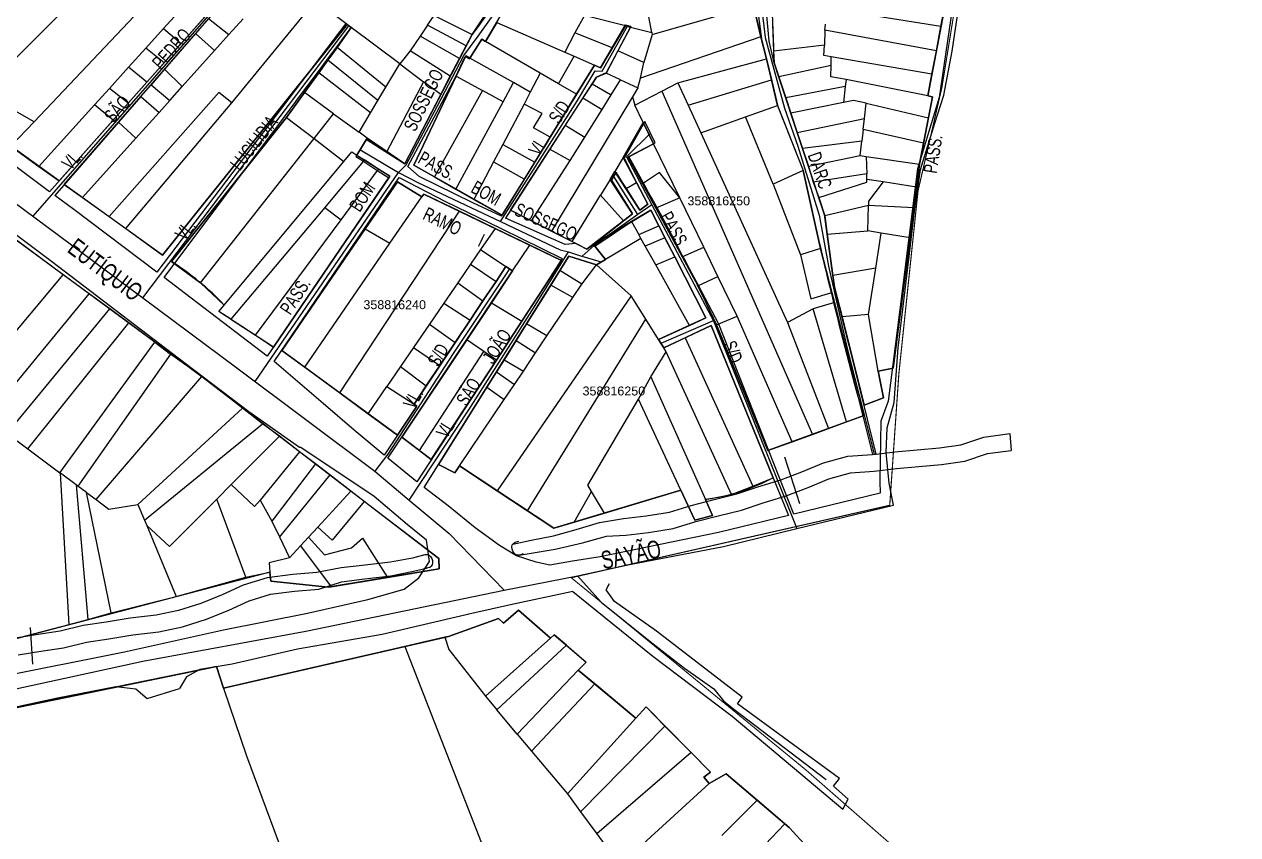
# Model space of a CAD drawing. Extents: x 201512 to 203323, y 4836571 to 4838029.
# Drawn here: x 203049.9 to 203320.9, y 4836913.9 to 4837094.9 of the extents above; entities that cross this region are included whole.
import ezdxf

# ---------------------------------------------------------------- set-up
doc = ezdxf.new("R2010")
doc.units = 0
doc.header["$LTSCALE"] = 1.5
doc.header["$MEASUREMENT"] = 0
for name, color, linetype in [('CD-MALHA-LOTES', 40, 'CONTINUOUS'), ('CD_TXT_QUADRA', 7, 'CONTINUOUS'), ('HD-CANAIS', 7, 'CONTINUOUS'), ('LM-LIM-SETOR-FISCAL', 7, 'CONTINUOUS'), ('RU-QUADRAS', 6, 'CONTINUOUS'), ('SV-EIXO-RUA-N-PAV', 6, 'CONTINUOUS'), ('SV-EIXO-RUA-PAV', 20, 'CONTINUOUS'), ('SV-ESTIVAS', 7, 'CONTINUOUS'), ('SV-PONTE-BUEIRO', 249, 'CONTINUOUS'), ('SV-RUA-NAO-PAV-S-GUIA-C-GUIA', 7, 'CONTINUOUS'), ('SV-RUA-PAVIM-S-GUIA-C-GUIA', 7, 'CONTINUOUS'), ('SV-TXT-RUA-N-PAV-S-GUIA-C-GUIA', 7, 'CONTINUOUS'), ('SV-TXT-RUA-PAV-S-GUIA-C-GUIA', 7, 'CONTINUOUS')]:
    doc.layers.add(name, color=color, linetype=linetype)
doc.styles.add('3588-16-2D_TXT$0$ARIAL', font='arial.ttf')
doc.styles.add('ARIAL', font='arial.ttf')
doc.styles.add('MONOTXT', font='arial.ttf', dxfattribs={"height": 0.2})
doc.linetypes.add('Limite', pattern='A,20,-3,[130,ltypeshp.shx,S=6.35,R=0,X=0,Y=0],-3,20', length=46)

# ---------------------------------------------------------------- blocks, each defined once
blk = doc.blocks.new('COD119', base_point=(202265.52, 4838125.96))
at = {"layer": 'SV-PONTE-BUEIRO'}
blk.add_lwpolyline([(202264.01, 4838123.96), (202264.01, 4838124.793333), (202264.01, 4838124.918333), (202264.135833, 4838125.251667), (202264.3875, 4838125.626667), (202264.765, 4838125.835), (202265.268333, 4838125.96), (202265.771667, 4838125.96), (202266.275, 4838125.835), (202266.6525, 4838125.626667), (202266.904167, 4838125.251667), (202267.03, 4838124.918333), (202267.03, 4838124.793333), (202267.03, 4838123.96)], dxfattribs=at)

msp = doc.modelspace()

# ---------------------------------------------------------------- linework, layer by layer
at = {"layer": 'CD-MALHA-LOTES', "linetype": 'Continuous'}
for p, q in [((203036.75, 4837076.05), (203084.09, 4837123.41)), ((203052.09, 4837073.09), (203093.17, 4837116.46)), ((203081.03, 4837093.9), (203089.45, 4837103.19)), ((203084.98, 4837090.58), (203093.16, 4837099.79)), ((203096.28, 4837077.31), (203114.98, 4837100.11)), ((203121.99, 4837094.83), (203114.98, 4837100.11)), ((203190.07, 4837093.05), (203189.06, 4837098.47)), ((203190.16, 4837092.58), (203212.77, 4837099.06)), ((203214.42, 4837092.02), (203212.77, 4837099.06)), ((203254.65, 4837094.34), (203234.45, 4837097.59)), ((203080.81, 4837043.3), (203121.99, 4837094.83)), ((203091.06, 4837096.13), (203088.14, 4837092.77)), ((203091.06, 4837096.13), (203095.61, 4837092.56)), ((203095.61, 4837092.56), (203098.79, 4837096.1)), ((203121.99, 4837094.83), (203122.95, 4837094.14)), ((203139.99, 4837094.63), (203138.34, 4837092.21)), ((203139.99, 4837094.63), (203141.47, 4837096.8)), ((203148.59, 4837090.05), (203139.99, 4837094.63)), ((203141.47, 4837096.8), (203149.95, 4837092.57)), ((203149.95, 4837092.57), (203152.65, 4837096.59)), ((203155.43, 4837095.27), (203152.93, 4837091.02)), ((203155.43, 4837095.27), (203170.64, 4837088.61)), ((203175, 4837096.8), (203172.9, 4837092.91)), ((203184.16, 4837094.52), (203175, 4837096.8)), ((203181.25, 4837089.63), (203184.16, 4837094.52)), ((203184.16, 4837094.52), (203185.33, 4837094.23)), ((203217.02, 4837094.88), (203217.27, 4837088.88)), ((203228.72, 4837093.57), (203228.84, 4837094.88)), ((203254.65, 4837094.34), (203255.16, 4837096.99)), ((203077.04, 4837089.5), (203081.03, 4837093.9)), ((203081.03, 4837093.9), (203084.98, 4837090.58)), ((203088.14, 4837092.77), (203081.23, 4837084.81)), ((203088.14, 4837092.77), (203092.42, 4837089)), ((203092.42, 4837089), (203095.61, 4837092.56)), ((203122.95, 4837094.14), (203119.77, 4837089.68)), ((203133.79, 4837086.01), (203122.95, 4837094.14)), ((203138.34, 4837092.21), (203136.1, 4837088.93)), ((203147.11, 4837087.2), (203138.34, 4837092.21)), ((203148.59, 4837090.05), (203149.95, 4837092.57)), ((203172.9, 4837092.91), (203170.64, 4837088.61)), ((203181.25, 4837089.63), (203172.9, 4837092.91)), ((203185.33, 4837094.23), (203182.48, 4837088.9)), ((203185.33, 4837094.23), (203190.07, 4837093.05)), ((203214.42, 4837092.02), (203187.51, 4837082.8)), ((203190.16, 4837092.58), (203188.32, 4837086.3)), ((203190.07, 4837093.05), (203190.16, 4837092.58)), ((203215.65, 4837087.15), (203214.42, 4837092.02)), ((203228.72, 4837093.57), (203228.64, 4837090.18)), ((203253.62, 4837088.96), (203228.72, 4837093.57)), ((203253.62, 4837088.96), (203254.65, 4837094.34)), ((203073.22, 4837085.28), (203077.04, 4837089.5)), ((203081.13, 4837086.25), (203077.04, 4837089.5)), ((203081.13, 4837086.25), (203084.98, 4837090.58)), ((203085.2, 4837080.96), (203092.42, 4837089)), ((203119.77, 4837089.68), (203117.71, 4837086.82)), ((203130.68, 4837080.83), (203119.77, 4837089.68)), ((203147.11, 4837087.2), (203148.59, 4837090.05)), ((203152.07, 4837091.52), (203149.46, 4837087.3)), ((203152.93, 4837091.02), (203152.07, 4837091.52)), ((203165.12, 4837083.94), (203152.93, 4837091.02)), ((203178.62, 4837085.12), (203181.25, 4837089.63)), ((203228.64, 4837090.18), (203217.27, 4837088.88)), ((203228.49, 4837087.87), (203228.64, 4837090.18)), ((203252.63, 4837083.72), (203253.62, 4837088.96)), ((203077.32, 4837081.96), (203081.13, 4837086.25)), ((203117.71, 4837086.82), (203115.7, 4837084.03)), ((203128.88, 4837077.82), (203117.71, 4837086.82)), ((203136.1, 4837088.93), (203133.79, 4837086.01)), ((203145.05, 4837083.24), (203136.1, 4837088.93)), ((203145.05, 4837083.24), (203147.11, 4837087.2)), ((203148.5, 4837087.84), (203146.34, 4837083.26)), ((203149.46, 4837087.3), (203148.5, 4837087.84)), ((203159.15, 4837081.82), (203149.46, 4837087.3)), ((203169.23, 4837081.56), (203172.69, 4837087.71)), ((203170.64, 4837088.61), (203172.69, 4837087.71)), ((203172.69, 4837087.71), (203177.27, 4837085.71)), ((203182.48, 4837088.9), (203179.84, 4837083.96)), ((203188.32, 4837086.3), (203182.48, 4837088.9)), ((203187.51, 4837082.8), (203188.32, 4837086.3)), ((203195.89, 4837081.75), (203215.65, 4837087.15)), ((203216.77, 4837082.47), (203215.65, 4837087.15)), ((203217.27, 4837088.88), (203217.4, 4837086.21)), ((203230.1, 4837087.59), (203228.49, 4837087.87)), ((203230.09, 4837085.67), (203230.1, 4837087.59)), ((203252.63, 4837083.72), (203230.1, 4837087.59)), ((203068.92, 4837080.52), (203073.22, 4837085.28)), ((203077.32, 4837081.96), (203073.22, 4837085.28)), ((203081.23, 4837084.81), (203078.22, 4837081.34)), ((203085.2, 4837080.96), (203081.23, 4837084.81)), ((203115.7, 4837084.03), (203112.53, 4837079.63)), ((203127.21, 4837075.05), (203115.7, 4837084.03)), ((203130.68, 4837080.83), (203133.79, 4837086.01)), ((203133.79, 4837086.01), (203139.07, 4837082.02)), ((203165.12, 4837083.94), (203162.93, 4837079.68)), ((203169.23, 4837081.56), (203165.12, 4837083.94)), ((203173.27, 4837079.21), (203177.27, 4837085.71)), ((203177.27, 4837085.71), (203178.62, 4837085.12)), ((203179.84, 4837083.96), (203177.69, 4837083.07)), ((203183.09, 4837082.44), (203179.84, 4837083.96)), ((203217.4, 4837086.21), (203218.46, 4837083.14)), ((203230.09, 4837085.67), (203218.46, 4837083.14)), ((203230.02, 4837083.12), (203230.09, 4837085.67)), ((203251.69, 4837078.88), (203252.63, 4837083.72)), ((203073.12, 4837077.23), (203077.32, 4837081.96)), ((203078.22, 4837081.34), (203075.91, 4837078.69)), ((203078.22, 4837081.34), (203082.41, 4837077.85)), ((203082.41, 4837077.85), (203085.2, 4837080.96)), ((203128.88, 4837077.82), (203130.68, 4837080.83)), ((203139.07, 4837082.02), (203130.81, 4837066.29)), ((203146.34, 4837083.26), (203136.94, 4837063.37)), ((203142.93, 4837079.16), (203139.07, 4837082.02)), ((203142.93, 4837079.16), (203145.05, 4837083.24)), ((203146.34, 4837083.26), (203152.28, 4837080.04)), ((203156.85, 4837077.56), (203159.15, 4837081.82)), ((203162.93, 4837079.68), (203159.15, 4837081.82)), ((203173.27, 4837079.21), (203169.23, 4837081.56)), ((203176.73, 4837081.58), (203174.68, 4837078.41)), ((203177.69, 4837083.07), (203176.73, 4837081.58)), ((203176.73, 4837081.58), (203181.02, 4837079.13)), ((203181.02, 4837079.13), (203183.09, 4837082.44)), ((203183.09, 4837082.44), (203186.93, 4837080.65)), ((203186.93, 4837080.65), (203187.51, 4837082.8)), ((203192.27, 4837079.88), (203195.89, 4837081.75)), ((203195.89, 4837081.75), (203198.21, 4837076.76)), ((203198.21, 4837076.76), (203216.77, 4837082.47)), ((203218.16, 4837076.7), (203216.77, 4837082.47)), ((203218.46, 4837083.14), (203219.99, 4837078.4)), ((203233.27, 4837080.93), (203219.99, 4837078.4)), ((203233.47, 4837082.51), (203230.02, 4837083.12)), ((203233.27, 4837080.93), (203232.87, 4837077.36)), ((203233.47, 4837082.51), (203233.27, 4837080.93)), ((203251.69, 4837078.88), (203233.47, 4837082.51)), ((203065.58, 4837076.84), (203068.92, 4837080.52)), ((203093.4, 4837079.62), (203068.87, 4837051.9)), ((203073.12, 4837077.23), (203068.92, 4837080.52)), ((203075.91, 4837078.69), (203070.93, 4837072.96)), ((203075.91, 4837078.69), (203080.01, 4837075.17)), ((203096.28, 4837077.31), (203093.4, 4837079.62)), ((203112.53, 4837079.63), (203108.45, 4837074.03)), ((203119.01, 4837074.89), (203112.53, 4837079.63)), ((203134.89, 4837063.7), (203142.93, 4837079.16)), ((203152.28, 4837080.04), (203141.5, 4837060.77)), ((203156.85, 4837077.56), (203152.28, 4837080.04)), ((203162.93, 4837079.68), (203161.55, 4837077.05)), ((203167.4, 4837069.67), (203173.27, 4837079.21)), ((203185.72, 4837078.68), (203167.66, 4837048.69)), ((203174.68, 4837078.41), (203170.75, 4837072.3)), ((203174.68, 4837078.41), (203178.96, 4837075.85)), ((203178.96, 4837075.85), (203181.02, 4837079.13)), ((203186.93, 4837080.65), (203185.72, 4837078.68)), ((203185.72, 4837078.68), (203186.24, 4837076.76)), ((203186.24, 4837076.76), (203192.27, 4837079.88)), ((203192.27, 4837079.88), (203225.99, 4837003.27)), ((203219.99, 4837078.4), (203221.15, 4837075.03)), ((203252.79, 4837078.66), (203251.69, 4837078.88)), ((203251.86, 4837073.94), (203252.79, 4837078.66)), ((203052.09, 4837073.09), (203047.79, 4837075.55)), ((203053.16, 4837063.13), (203065.58, 4837076.84)), ((203069.77, 4837073.46), (203065.58, 4837076.84)), ((203069.77, 4837073.46), (203073.12, 4837077.23)), ((203072.59, 4837049.23), (203096.28, 4837077.31)), ((203080.01, 4837075.17), (203082.41, 4837077.85)), ((203127.21, 4837075.05), (203128.88, 4837077.82)), ((203146.33, 4837058.03), (203156.85, 4837077.56)), ((203161.55, 4837077.05), (203156.77, 4837067.98)), ((203165.58, 4837074.91), (203161.55, 4837077.05)), ((203175.1, 4837069.67), (203178.96, 4837075.85)), ((203188.1, 4837072.94), (203186.24, 4837076.76)), ((203198.21, 4837076.76), (203201.05, 4837070.64)), ((203211.01, 4837074.18), (203218.16, 4837076.7)), ((203218.16, 4837076.7), (203223.87, 4837062.21)), ((203232.87, 4837077.36), (203221.15, 4837075.03)), ((203235.11, 4837077.86), (203232.87, 4837077.36)), ((203237.94, 4837077.2), (203235.11, 4837077.86)), ((203237.57, 4837073.8), (203237.94, 4837077.2)), ((203237.94, 4837077.2), (203251.86, 4837073.94)), ((203046.91, 4837067.62), (203052.09, 4837073.09)), ((203057.7, 4837059.86), (203069.77, 4837073.46)), ((203070.93, 4837072.96), (203058.84, 4837059.04)), ((203070.93, 4837072.96), (203074.86, 4837069.44)), ((203074.86, 4837069.44), (203080.01, 4837075.17)), ((203108.45, 4837074.03), (203082.79, 4837041.85)), ((203108.45, 4837074.03), (203114.62, 4837069.31)), ((203114.62, 4837069.31), (203119.01, 4837074.89)), ((203119.01, 4837074.89), (203124.67, 4837070.75)), ((203124.67, 4837070.75), (203127.21, 4837075.05)), ((203163.68, 4837071.73), (203165.58, 4837074.91)), ((203183.7, 4837065.09), (203188.1, 4837072.94)), ((203188.1, 4837072.94), (203190.42, 4837068.19)), ((203201.05, 4837070.64), (203211.01, 4837074.18)), ((203217.14, 4837059.17), (203211.01, 4837074.18)), ((203221.15, 4837075.03), (203222.55, 4837070.68)), ((203222.55, 4837070.68), (203237.57, 4837073.8)), ((203237.24, 4837071.37), (203237.57, 4837073.8)), ((203250.75, 4837068.27), (203251.86, 4837073.94)), ((203126.5, 4837069.41), (203124.67, 4837070.75)), ((203167.4, 4837069.67), (203163.68, 4837071.73)), ((203170.75, 4837072.3), (203167.32, 4837066.98)), ((203170.75, 4837072.3), (203175.1, 4837069.67)), ((203201.05, 4837070.64), (203220.38, 4837028.24)), ((203222.55, 4837070.68), (203223.73, 4837067.13)), ((203237.24, 4837071.37), (203236.98, 4837068.78)), ((203250.75, 4837068.27), (203237.24, 4837071.37)), ((203046.91, 4837067.62), (203053.16, 4837063.13)), ((203062.94, 4837056.16), (203074.86, 4837069.44)), ((203089.3, 4837037.11), (203114.62, 4837069.31)), ((203114.62, 4837069.31), (203121.29, 4837064.21)), ((203124.15, 4837065.66), (203126.5, 4837069.41)), ((203126.5, 4837069.41), (203130.81, 4837066.29)), ((203156.77, 4837067.98), (203154.74, 4837064.13)), ((203156.77, 4837067.98), (203163.92, 4837064.03)), ((203163.92, 4837064.03), (203167.4, 4837069.67)), ((203171.82, 4837064.44), (203175.1, 4837069.67)), ((203190.42, 4837068.19), (203184.8, 4837065.21)), ((203196.35, 4837056.06), (203190.42, 4837068.19)), ((203236.98, 4837068.78), (203223.73, 4837067.13)), ((203236.59, 4837065.56), (203236.98, 4837068.78)), ((203249.88, 4837063.62), (203250.75, 4837068.27)), ((203125.88, 4837064.55), (203117.07, 4837053.97)), ((203121.29, 4837064.21), (203123.04, 4837066.37)), ((203123.04, 4837066.37), (203124.15, 4837065.66)), ((203124.15, 4837065.66), (203125.88, 4837064.55)), ((203129.06, 4837062.51), (203125.88, 4837064.55)), ((203130.81, 4837066.29), (203134.89, 4837063.7)), ((203167.32, 4837066.98), (203158.51, 4837053.32)), ((203167.32, 4837066.98), (203171.82, 4837064.44)), ((203183.7, 4837065.09), (203181.81, 4837061.99)), ((203186.66, 4837059.54), (203183.7, 4837065.09)), ((203184.8, 4837065.21), (203188.02, 4837059.25)), ((203223.73, 4837067.13), (203225.04, 4837063.18)), ((203225.04, 4837063.18), (203236.59, 4837065.56)), ((203236.59, 4837065.56), (203237.96, 4837065.36)), ((203237.96, 4837065.36), (203238.11, 4837061.47)), ((203237.96, 4837065.36), (203249.88, 4837063.62)), ((203053.16, 4837063.13), (203057.7, 4837059.86)), ((203094.57, 4837032.16), (203121.29, 4837064.21)), ((203120.7, 4837051.16), (203129.06, 4837062.51)), ((203131.57, 4837060.9), (203129.06, 4837062.51)), ((203136.94, 4837063.37), (203141.5, 4837060.77)), ((203154.74, 4837064.13), (203150.32, 4837055.76)), ((203154.74, 4837064.13), (203161.61, 4837060.27)), ((203161.61, 4837060.27), (203163.92, 4837064.03)), ((203163.18, 4837050.96), (203171.82, 4837064.44)), ((203180.73, 4837060.21), (203181.81, 4837061.99)), ((203181.81, 4837061.99), (203184.36, 4837058.16)), ((203223.87, 4837062.21), (203217.14, 4837059.17)), ((203227.77, 4837044.76), (203223.87, 4837062.21)), ((203225.04, 4837063.18), (203226.1, 4837059.63)), ((203249.21, 4837058.5), (203249.88, 4837063.62)), ((203105.55, 4837022.78), (203131.57, 4837060.9)), ((203133.27, 4837059.65), (203126.08, 4837049.18)), ((203138.71, 4837056.33), (203133.27, 4837059.65)), ((203141.5, 4837060.77), (203146.33, 4837058.03)), ((203156.64, 4837052.19), (203161.61, 4837060.27)), ((203180.73, 4837060.21), (203178.59, 4837056.69)), ((203185.73, 4837052.49), (203180.73, 4837060.21)), ((203184.36, 4837058.16), (203186.66, 4837059.54)), ((203189.15, 4837054.69), (203186.66, 4837059.54)), ((203191.76, 4837061.73), (203188.02, 4837059.25)), ((203188.02, 4837059.25), (203190.98, 4837053.77)), ((203196.35, 4837056.06), (203191.76, 4837061.73)), ((203217.14, 4837059.17), (203223.25, 4837043.36)), ((203238.11, 4837061.47), (203226.1, 4837059.63)), ((203226.1, 4837059.63), (203227.37, 4837056.17)), ((203227.37, 4837056.17), (203238.1, 4837059.58)), ((203238.1, 4837060.22), (203238.11, 4837061.47)), ((203241.75, 4837059.65), (203238.1, 4837060.22)), ((203238.1, 4837059.58), (203238.1, 4837060.22)), ((203241.75, 4837059.65), (203238.46, 4837055.36)), ((203249.21, 4837058.5), (203241.75, 4837059.65)), ((203058.84, 4837059.04), (203062.94, 4837056.16)), ((203139.14, 4837056.95), (203138.71, 4837056.33)), ((203147.1, 4837053.11), (203139.14, 4837056.95)), ((203146.33, 4837058.03), (203150.32, 4837055.76)), ((203172.31, 4837046.37), (203178.59, 4837056.69)), ((203178.59, 4837056.69), (203183.72, 4837050.93)), ((203184.36, 4837058.16), (203187.36, 4837053.35)), ((203248.62, 4837053.86), (203249.21, 4837058.5)), ((203062.94, 4837056.16), (203068.87, 4837051.9)), ((203117.07, 4837053.97), (203096.07, 4837028.97)), ((203117.07, 4837053.97), (203120.7, 4837051.16)), ((203131.58, 4837045.94), (203138.71, 4837056.33)), ((203150.32, 4837055.76), (203156.64, 4837052.19)), ((203187.36, 4837053.35), (203189.15, 4837054.69)), ((203196.35, 4837056.06), (203190.98, 4837053.77)), ((203190.98, 4837053.77), (203196.84, 4837042.93)), ((203201.65, 4837045.11), (203196.35, 4837056.06)), ((203227.37, 4837056.17), (203228.74, 4837052.1)), ((203238.48, 4837054.39), (203228.74, 4837052.1)), ((203238.28, 4837048.72), (203238.48, 4837054.39)), ((203238.46, 4837055.36), (203238.48, 4837054.39)), ((203248.62, 4837053.86), (203238.48, 4837054.39)), ((203247.76, 4837047.16), (203248.62, 4837053.86)), ((203068.87, 4837051.9), (203072.59, 4837049.23)), ((203101.52, 4837025.43), (203120.7, 4837051.16)), ((203120.4, 4837012.56), (203147.1, 4837053.11)), ((203155.05, 4837049.27), (203147.1, 4837053.11)), ((203158.51, 4837053.32), (203163.18, 4837050.96)), ((203183.72, 4837050.93), (203185.73, 4837052.49)), ((203189.84, 4837053.35), (203185.54, 4837050.79)), ((203191.62, 4837049.88), (203189.84, 4837053.35)), ((203228.74, 4837052.1), (203229.25, 4837048.02)), ((203072.59, 4837049.23), (203080.81, 4837043.3)), ((203126.08, 4837049.18), (203107.42, 4837022.03)), ((203126.08, 4837049.18), (203131.58, 4837045.94)), ((203155.05, 4837049.27), (203151.82, 4837044.55)), ((203162.82, 4837045.52), (203155.05, 4837049.27)), ((203163.18, 4837050.96), (203167.66, 4837048.69)), ((203167.66, 4837048.69), (203172.31, 4837046.37)), ((203177.07, 4837045.66), (203183.72, 4837050.93)), ((203185.54, 4837050.79), (203177.07, 4837045.66)), ((203185.54, 4837050.79), (203187.17, 4837047.88)), ((203187.17, 4837047.88), (203191.62, 4837049.88)), ((203193, 4837047.19), (203191.62, 4837049.88)), ((203229.25, 4837048.02), (203238.28, 4837048.72)), ((203241.31, 4837048.22), (203238.28, 4837048.72)), ((203058.61, 4837038.93), (203048.16, 4837046.61)), ((203112.57, 4837018.25), (203131.58, 4837045.94)), ((203172.31, 4837046.37), (203175.58, 4837044.63)), ((203175.58, 4837044.63), (203177.07, 4837045.66)), ((203177.07, 4837045.66), (203179.76, 4837042.35)), ((203187.65, 4837047.02), (203179.76, 4837042.35)), ((203187.65, 4837047.02), (203187.17, 4837047.88)), ((203188.59, 4837045.34), (203187.65, 4837047.02)), ((203193, 4837047.19), (203188.59, 4837045.34)), ((203195.19, 4837042.92), (203193, 4837047.19)), ((203229.25, 4837048.02), (203230.53, 4837038.78)), ((203240.08, 4837040.37), (203241.31, 4837048.22)), ((203247.76, 4837047.16), (203241.31, 4837048.22)), ((203243.99, 4837018.06), (203247.76, 4837047.16)), ((203151.82, 4837044.55), (203149.59, 4837041.29)), ((203151.82, 4837044.55), (203157.5, 4837040.77)), ((203158.99, 4837039.77), (203162.82, 4837045.52)), ((203169.92, 4837042.09), (203162.82, 4837045.52)), ((203171.56, 4837043.09), (203169.54, 4837039.86)), ((203177.74, 4837041.12), (203171.56, 4837043.09)), ((203190.94, 4837041.11), (203188.59, 4837045.34)), ((203190.94, 4837041.11), (203195.19, 4837042.92)), ((203202.16, 4837029.32), (203195.19, 4837042.92)), ((203196.84, 4837042.93), (203201.65, 4837045.11)), ((203196.84, 4837042.93), (203200.34, 4837036.46)), ((203204.85, 4837038.51), (203201.65, 4837045.11)), ((203227.77, 4837044.76), (203223.25, 4837043.36)), ((203223.25, 4837043.36), (203225.58, 4837033.51)), ((203230.28, 4837034.94), (203227.77, 4837044.76)), ((203082.79, 4837041.85), (203089.3, 4837037.11)), ((203149.59, 4837041.29), (203146.73, 4837037.12)), ((203149.59, 4837041.29), (203155.28, 4837037.45)), ((203155.28, 4837037.45), (203157.5, 4837040.77)), ((203157.5, 4837040.77), (203158.99, 4837039.77)), ((203161.07, 4837028.58), (203169.92, 4837042.09)), ((203174.47, 4837036.84), (203177.74, 4837041.12)), ((203179.76, 4837042.35), (203177.74, 4837041.12)), ((203177.74, 4837041.12), (203185.43, 4837034.21)), ((203198.45, 4837027.62), (203190.94, 4837041.11)), ((203240.08, 4837040.37), (203230.53, 4837038.78)), ((203238.45, 4837030.07), (203240.08, 4837040.37)), ((203032.52, 4837007.75), (203058.61, 4837038.93)), ((203064.41, 4837034.63), (203058.61, 4837038.93)), ((203152.35, 4837033.06), (203155.28, 4837037.45)), ((203158.99, 4837039.77), (203154.26, 4837032.65)), ((203169.54, 4837039.86), (203167.51, 4837036.62)), ((203174.47, 4837036.84), (203169.54, 4837039.86)), ((203200.34, 4837036.46), (203204.85, 4837038.51)), ((203209.12, 4837029.68), (203204.85, 4837038.51)), ((203230.53, 4837038.78), (203230.89, 4837036.18)), ((203089.3, 4837037.11), (203094.57, 4837032.16)), ((203146.73, 4837037.12), (203143.63, 4837032.59)), ((203146.73, 4837037.12), (203152.35, 4837033.06)), ((203167.51, 4837036.62), (203162.09, 4837027.97)), ((203172.46, 4837033.87), (203167.51, 4837036.62)), ((203172.46, 4837033.87), (203174.47, 4837036.84)), ((203200.34, 4837036.46), (203204.53, 4837027.72)), ((203225.58, 4837033.51), (203230.28, 4837034.94)), ((203230.84, 4837032.73), (203230.28, 4837034.94)), ((203230.89, 4837036.18), (203232.56, 4837029.55)), ((203041.54, 4837006.87), (203064.41, 4837034.63)), ((203068.99, 4837031.3), (203064.41, 4837034.63)), ((203093.36, 4837030.72), (203094.57, 4837032.16)), ((203143.63, 4837032.59), (203140.4, 4837027.86)), ((203143.63, 4837032.59), (203149.49, 4837028.78)), ((203154.26, 4837032.65), (203148.76, 4837024.39)), ((203149.49, 4837028.78), (203152.35, 4837033.06)), ((203154.26, 4837032.65), (203161.07, 4837028.58)), ((203185.43, 4837034.21), (203155.55, 4836990.64)), ((203166.63, 4837025.25), (203172.46, 4837033.87)), ((203188.74, 4837029), (203185.43, 4837034.21)), ((203230.84, 4837032.73), (203226.11, 4837031.33)), ((203237.28, 4837007.42), (203230.84, 4837032.73)), ((203046.06, 4837003.48), (203068.99, 4837031.3)), ((203073.26, 4837028.15), (203068.99, 4837031.3)), ((203096.07, 4837028.97), (203093.36, 4837030.72)), ((203198.45, 4837027.62), (203202.16, 4837029.32)), ((203204.53, 4837027.72), (203209.12, 4837029.68)), ((203221.43, 4837001.6), (203209.12, 4837029.68)), ((203226.11, 4837031.33), (203220.38, 4837028.24)), ((203233.57, 4837006.11), (203226.11, 4837031.33)), ((203238.45, 4837030.07), (203232.56, 4837029.55)), ((203232.56, 4837029.55), (203237.53, 4837009.79)), ((203240.63, 4837017.36), (203238.45, 4837030.07)), ((203050.67, 4837000.06), (203073.26, 4837028.15)), ((203079.06, 4837023.84), (203073.26, 4837028.15)), ((203096.07, 4837028.97), (203101.52, 4837025.43)), ((203140.4, 4837027.86), (203136.84, 4837022.65)), ((203140.4, 4837027.86), (203146.17, 4837023.8)), ((203146.17, 4837023.8), (203149.49, 4837028.78)), ((203155.35, 4837019.85), (203161.07, 4837028.58)), ((203162.09, 4837027.97), (203159.75, 4837024.23)), ((203166.63, 4837025.25), (203162.09, 4837027.97)), ((203162.3, 4836986.18), (203188.74, 4837029)), ((203191.57, 4837024.46), (203188.74, 4837029)), ((203191.57, 4837024.46), (203198.45, 4837027.62)), ((203203.33, 4837027.58), (203197.55, 4837024.87)), ((203217.16, 4836993.55), (203203.33, 4837027.58)), ((203204.53, 4837027.72), (203215.96, 4836999.64)), ((203220.38, 4837028.24), (203229.54, 4837004.6)), ((203101.52, 4837025.43), (203105.55, 4837022.78)), ((203148.76, 4837024.39), (203134.27, 4837002.64)), ((203152.58, 4837021.76), (203148.76, 4837024.39)), ((203159.75, 4837024.23), (203157.06, 4837019.95)), ((203159.75, 4837024.23), (203164.09, 4837021.45)), ((203164.09, 4837021.45), (203166.63, 4837025.25)), ((203192.73, 4837022.6), (203191.57, 4837024.46)), ((203197.55, 4837024.87), (203192.73, 4837022.6)), ((203197.55, 4837024.87), (203212.65, 4836991.73)), ((203057.88, 4836994.69), (203079.06, 4837023.84)), ((203082.6, 4837021.22), (203061.87, 4836991.71)), ((203079.06, 4837023.84), (203082.6, 4837021.22)), ((203089.55, 4837016.2), (203082.6, 4837021.22)), ((203107.42, 4837022.03), (203112.57, 4837018.25)), ((203136.84, 4837022.65), (203133.94, 4837018.41)), ((203136.84, 4837022.65), (203142.73, 4837018.65)), ((203138.17, 4836999.65), (203152.58, 4837021.76)), ((203142.73, 4837018.65), (203146.17, 4837023.8)), ((203155.35, 4837019.85), (203152.58, 4837021.76)), ((203161.39, 4837017.42), (203164.09, 4837021.45)), ((203189.85, 4837016.11), (203193.3, 4837021.7)), ((203193.3, 4837021.7), (203192.73, 4837022.6)), ((203207.88, 4836989.88), (203193.3, 4837021.7)), ((203139.69, 4837014.1), (203142.73, 4837018.65)), ((203140.79, 4836997.64), (203155.35, 4837019.85)), ((203157.06, 4837019.95), (203155.38, 4837017.25)), ((203157.06, 4837019.95), (203161.39, 4837017.42)), ((203065.97, 4836988.71), (203089.55, 4837016.2)), ((203098.65, 4837009.1), (203089.55, 4837016.2)), ((203112.57, 4837018.25), (203120.4, 4837012.56)), ((203133.94, 4837018.41), (203130.88, 4837013.94)), ((203133.94, 4837018.41), (203139.69, 4837014.1)), ((203155.38, 4837017.25), (203153.21, 4837013.8)), ((203155.38, 4837017.25), (203159.38, 4837014.41)), ((203159.38, 4837014.41), (203161.39, 4837017.42)), ((203187.08, 4837011.1), (203189.85, 4837016.11)), ((203189.85, 4837016.11), (203202.03, 4836988.74)), ((203240.63, 4837017.36), (203243.99, 4837018.06)), ((203241.79, 4837011.41), (203240.63, 4837017.36)), ((203126.73, 4837007.87), (203130.88, 4837013.94)), ((203130.88, 4837013.94), (203136.96, 4837010)), ((203136.96, 4837010), (203139.69, 4837014.1)), ((203153.21, 4837013.8), (203142.41, 4836996.55)), ((203153.21, 4837013.8), (203157.12, 4837011.06)), ((203157.12, 4837011.06), (203159.38, 4837014.41)), ((203120.4, 4837012.56), (203126.73, 4837007.87)), ((203147.08, 4836996.23), (203157.12, 4837011.06)), ((203175.81, 4836991.9), (203187.08, 4837011.1)), ((203196.53, 4836990.81), (203187.08, 4837011.1)), ((203237.53, 4837009.79), (203241.79, 4837011.41)), ((203075.31, 4836987.65), (203098.65, 4837009.1)), ((203103.1, 4837005.61), (203098.65, 4837009.1)), ((203126.73, 4837007.87), (203133.26, 4837003.09)), ((203133.26, 4837003.09), (203137.56, 4837009.61)), ((203137.56, 4837009.61), (203136.96, 4837010)), ((203076.76, 4836984.15), (203103.1, 4837005.61)), ((203106.93, 4837002.84), (203103.1, 4837005.61)), ((203229.54, 4837004.6), (203233.57, 4837006.11)), ((203233.57, 4837006.11), (203237.28, 4837007.42)), ((203106.93, 4837002.84), (203096.1, 4836992.05)), ((203111.36, 4836999.4), (203106.93, 4837002.84)), ((203134.27, 4837002.64), (203138.17, 4836999.65)), ((203221.43, 4837001.6), (203225.99, 4837003.27)), ((203225.99, 4837003.27), (203229.54, 4837004.6)), ((203048.29, 4837001.82), (203050.67, 4837000.06)), ((203050.67, 4837000.06), (203057.88, 4836994.69)), ((203138.17, 4836999.65), (203140.79, 4836997.64)), ((203215.96, 4836999.64), (203221.43, 4837001.6)), ((203111.36, 4836999.4), (203102.62, 4836988.57)), ((203114.97, 4836996.67), (203111.36, 4836999.4)), ((203058.02, 4836994.59), (203057.88, 4836994.69)), ((203061.48, 4836992.02), (203058.02, 4836994.59)), ((203059.95, 4836960.85), (203058.02, 4836994.59)), ((203114.97, 4836996.67), (203105.19, 4836983.9)), ((203118.13, 4836994.21), (203106.89, 4836980.42)), ((203118.13, 4836994.21), (203114.97, 4836996.67)), ((203122.87, 4836990.61), (203118.13, 4836994.21)), ((203142.41, 4836996.55), (203146.04, 4836994.7)), ((203146.04, 4836994.7), (203147.08, 4836996.23)), ((203147.08, 4836996.23), (203155.55, 4836990.64)), ((203061.48, 4836992.02), (203064.08, 4836961.95)), ((203061.87, 4836991.71), (203061.48, 4836992.02)), ((203063.79, 4836990.3), (203061.87, 4836991.71)), ((203092.91, 4836988.82), (203096.1, 4836992.05)), ((203096.1, 4836992.05), (203101.33, 4836987.18)), ((203176.61, 4836990.55), (203175.81, 4836991.9)), ((203207.88, 4836989.88), (203212.65, 4836991.73)), ((203212.65, 4836991.73), (203217.16, 4836993.55)), ((203063.79, 4836990.3), (203065.97, 4836988.71)), ((203069.32, 4836963.4), (203063.79, 4836990.3)), ((203065.97, 4836988.71), (203068.82, 4836986.56)), ((203092.91, 4836988.82), (203082.35, 4836978.27)), ((203099.41, 4836971.4), (203092.91, 4836988.82)), ((203122.87, 4836990.61), (203115.47, 4836982.58)), ((203125.86, 4836988.32), (203122.87, 4836990.61)), ((203155.55, 4836990.64), (203162.3, 4836986.18)), ((203172.7, 4836983.66), (203176.61, 4836990.55)), ((203179.5, 4836985.7), (203176.61, 4836990.55)), ((203179.5, 4836985.7), (203196.53, 4836990.81)), ((203196.53, 4836990.81), (203199.65, 4836984.12)), ((203202.03, 4836988.74), (203207.88, 4836989.88)), ((203203.63, 4836985.15), (203202.03, 4836988.74)), ((203068.82, 4836986.56), (203075.31, 4836987.65)), ((203075.31, 4836987.65), (203076.76, 4836984.15)), ((203101.33, 4836987.18), (203102.62, 4836988.57)), ((203102.62, 4836988.57), (203105.19, 4836983.9)), ((203125.86, 4836988.32), (203118.67, 4836979.63)), ((203142.49, 4836975.56), (203125.86, 4836988.32)), ((203162.3, 4836986.18), (203168.17, 4836982.3)), ((203076.76, 4836984.15), (203077.26, 4836982.94)), ((203105.19, 4836983.9), (203106.89, 4836980.42)), ((203168.17, 4836982.3), (203172.7, 4836983.66)), ((203172.7, 4836983.66), (203179.5, 4836985.7)), ((203199.65, 4836984.12), (203203.63, 4836985.15)), ((203077.26, 4836982.94), (203083.85, 4836967.05)), ((203082.35, 4836978.27), (203077.26, 4836982.94)), ((203115.47, 4836982.58), (203113.41, 4836980.34)), ((203118.67, 4836979.63), (203115.47, 4836982.58)), ((203106.89, 4836980.42), (203109.14, 4836975.71)), ((203111.61, 4836978.39), (203109.14, 4836975.71)), ((203113.41, 4836980.34), (203111.61, 4836978.39)), ((203111.61, 4836978.39), (203118.42, 4836969.22)), ((203113.41, 4836980.34), (203116.95, 4836976.34)), ((203116.95, 4836976.34), (203122.96, 4836977.93)), ((203122.96, 4836977.93), (203125.42, 4836980.06)), ((203125.42, 4836980.06), (203131.01, 4836971.33)), ((203109.14, 4836975.71), (203104.6, 4836974.58)), ((203142.55, 4836973.26), (203142.49, 4836975.56)), ((203099.41, 4836971.4), (203104.78, 4836972.54)), ((203104.6, 4836974.58), (203104.78, 4836972.54)), ((203104.78, 4836972.54), (203104.95, 4836970.49)), ((203131.01, 4836971.33), (203142.55, 4836973.26)), ((203083.85, 4836967.05), (203099.41, 4836971.4)), ((203104.95, 4836970.49), (203117.81, 4836969.12)), ((203118.42, 4836969.22), (203131.01, 4836971.33)), ((203069.32, 4836963.4), (203083.85, 4836967.05)), ((203117.81, 4836969.12), (203118.42, 4836969.22)), ((203059.95, 4836960.85), (203064.08, 4836961.95)), ((203064.08, 4836961.95), (203069.32, 4836963.4)), ((203155.79, 4836962.15), (203144.68, 4836958.16)), ((203156.94, 4836961.09), (203155.79, 4836962.15)), ((203160.33, 4836964.02), (203156.94, 4836961.09)), ((203167.46, 4836957.79), (203160.33, 4836964.02)), ((203049.15, 4836957.99), (203059.95, 4836960.85)), ((203143.83, 4836957.97), (203134.94, 4836955.92)), ((203144.68, 4836958.16), (203143.83, 4836957.97)), ((203143.83, 4836957.97), (203144.76, 4836955.2)), ((203152.89, 4836944.81), (203167.46, 4836957.79)), ((203155.45, 4836941.76), (203170.98, 4836956.2)), ((203168.29, 4836958.53), (203167.46, 4836957.79)), ((203170.98, 4836956.2), (203168.29, 4836958.53)), ((203170.98, 4836956.2), (203175.37, 4836952.41)), ((203134.94, 4836955.92), (203094.42, 4836946.62)), ((203134.94, 4836955.92), (203172.81, 4836858.87)), ((203144.76, 4836955.2), (203152.89, 4836944.81)), ((203092.81, 4836951.42), (203042.24, 4836941.16)), ((203094.42, 4836946.62), (203092.81, 4836951.42)), ((203175.37, 4836952.41), (203173.64, 4836950.61)), ((203173.64, 4836950.61), (203160.01, 4836936.34)), ((203177.32, 4836947.55), (203173.64, 4836950.61)), ((203094.42, 4836946.62), (203099.52, 4836931.48)), ((203177.32, 4836947.55), (203163.19, 4836932.56)), ((203186.53, 4836939.9), (203177.32, 4836947.55)), ((203152.89, 4836944.81), (203155.45, 4836941.76)), ((203160.01, 4836936.34), (203155.45, 4836941.76)), ((203186.53, 4836939.9), (203171.23, 4836923.01)), ((203188.79, 4836942.4), (203186.53, 4836939.9)), ((203193, 4836938.15), (203188.79, 4836942.4)), ((203174.17, 4836919), (203193, 4836938.15)), ((203198.87, 4836932.21), (203193, 4836938.15)), ((203160.01, 4836936.34), (203163.19, 4836932.56)), ((203163.19, 4836932.56), (203171.23, 4836923.01)), ((203198.87, 4836932.21), (203177.77, 4836914.07)), ((203203.19, 4836927.83), (203198.87, 4836932.21)), ((203099.52, 4836931.48), (203118.12, 4836881.66)), ((203201.68, 4836926.7), (203203.19, 4836927.83)), ((203202.87, 4836925.29), (203201.68, 4836926.7)), ((203206.7, 4836927.44), (203202.87, 4836925.29)), ((203213.57, 4836921.57), (203206.7, 4836927.44)), ((203182.9, 4836907.06), (203202.87, 4836925.29)), ((203171.23, 4836923.01), (203174.17, 4836919)), ((203213.57, 4836921.57), (203205.67, 4836913.67)), ((203219.78, 4836916.27), (203213.57, 4836921.57)), ((203174.17, 4836919), (203177.77, 4836914.07)), ((203219.78, 4836916.27), (203215.35, 4836911.69)), ((203220.72, 4836915.46), (203219.78, 4836916.27)), ((203177.77, 4836914.07), (203182.9, 4836907.06)), ((203225, 4836910.84), (203220.72, 4836915.46))]:
    msp.add_line(p, q, dxfattribs=at)
at = {"layer": 'HD-CANAIS'}
for points in [[(203159.035965, 4836978.726976), (203163.12281, 4836979.63851), (203168.104858, 4836980.638387), (203173.177321, 4836982.038526), (203178.400187, 4836983.610714), (203183.755903, 4836984.47697), (203188.808758, 4836985.109194), (203193.981119, 4836985.908494), (203198.840773, 4836987.400059), (203203.960948, 4836988.752681), (203209.064006, 4836989.964232), (203213.7725, 4836991.567082), (203218.869586, 4836993.136493), (203223.59637, 4836994.925149), (203228.394989, 4836996.900794), (203233.830532, 4836998.390762), (203239.370822, 4836998.787563), (203239.754158, 4836998.832141), (203240.191633, 4836998.87972), (203244.333841, 4836999.364712), (203249.367647, 4836999.849201), (203254.351251, 4837000.274968), (203259.096674, 4837000.962927), (203264.1968, 4837002.648855), (203270.014831, 4837003.432974), (203270.31374, 4836999.684378)], [(203160.421829, 4836976.283479), (203168.479484, 4836977.624129), (203174.582697, 4836979.085461), (203179.912264, 4836980.546794), (203184.288943, 4836980.759454), (203189.328688, 4836981.390038), (203194.823115, 4836982.239107), (203199.871587, 4836983.788626), (203204.874308, 4836985.110219), (203210.105066, 4836986.352089), (203214.930258, 4836987.994664), (203220.087746, 4836989.582673), (203224.975889, 4836991.432389), (203229.610681, 4836993.340586), (203234.467085, 4836994.671802), (203239.721985, 4836995.048163), (203244.730618, 4836995.630616), (203249.707342, 4836996.109611), (203254.780804, 4836996.543055), (203259.961935, 4836997.294181), (203265.044083, 4836998.974165), (203270.31374, 4836999.684378)], [(203139.050349, 4836976.319949), (203136.63, 4836975.601177), (203131.730617, 4836974.704901), (203126.026924, 4836974.079071), (203120.684779, 4836973.485878), (203115.22125, 4836972.457093), (203109.855049, 4836971.98057), (203104.144617, 4836971.263468), (203098.774973, 4836969.615372), (203094.087541, 4836967.439046), (203089.348661, 4836965.518001), (203084.344089, 4836963.910137), (203079.345941, 4836962.925574), (203073.580264, 4836962.243127), (203068.205166, 4836961.304283), (203063.082619, 4836960.56165), (203057.928266, 4836959.32633), (203053.040495, 4836958.561933), (203047.963348, 4836957.782893)], [(203048.514994, 4836954.068659), (203053.615333, 4836954.851258), (203058.657097, 4836955.639738), (203063.791032, 4836956.870165), (203068.797695, 4836957.595997), (203074.124399, 4836958.526389), (203079.930344, 4836959.213601), (203085.284409, 4836960.268275), (203090.630042, 4836961.985715), (203095.584422, 4836963.99412), (203100.122787, 4836966.101235), (203104.935324, 4836967.578339), (203110.255179, 4836968.246393), (203115.735963, 4836968.733092), (203120.771268, 4836970.317465), (203125.928913, 4836971.005151), (203131.774244, 4836971.692837), (203136.845928, 4836972.724366), (203139.743281, 4836973.365871)]]:
    msp.add_lwpolyline(points, dxfattribs=at)
at = {"layer": 'LM-LIM-SETOR-FISCAL', "linetype": 'Limite', "ltscale": 0.1}
msp.add_lwpolyline([(203272.263762, 4837193.429429, 0.25, 0.25, 0), (203265.850292, 4837151.741876, 0.25, 0.25, 0), (203261.727347, 4837115.551584, 0.25, 0.25, 0), (203257.604402, 4837097.68549, 0.25, 0.25, 0), (203254.855773, 4837080.735606, 0.25, 0.25, 0), (203249.524841, 4837057.658662, 0.25, 0.25, 0), (203245.239496, 4837016.755575, 0.25, 0.25, 0), (203243.207751, 4836987.43491, 0.25, 0.25, 0), (203172.067771, 4836971.266732, 0.25, 0.25, 0), (203224.439101, 4836928.381625, 0.25, 0.25, 0), (203264.046365, 4836893.73314, 0.25, 0.25, 0), (203320.803929, 4836847.340013, 0, 0, 0)], format="xyseb", dxfattribs=at)
at = {"layer": 'RU-QUADRAS', "color": 6, "linetype": 'Continuous'}
for points in [[(203258.86, 4837116.47), (203251.69, 4837078.88), (203252.79, 4837078.66), (203249.88, 4837063.62), (203243.99, 4837018.06), (203240.63, 4837017.36), (203241.79, 4837011.41), (203237.53, 4837009.79), (203230.89, 4837036.18), (203228.74, 4837052.1), (203217.4, 4837086.21, 0.0136076029), (203214.28, 4837144.6)], [(203159.61, 4837107.84, -0.0438063864), (203149.95, 4837092.57), (203134.89, 4837063.7), (203126.5, 4837069.41), (203124.15, 4837065.66), (203131.57, 4837060.9), (203105.55, 4837022.78), (203093.36, 4837030.72), (203094.57, 4837032.16, 0.062457602), (203082.79, 4837041.85), (203108.45, 4837074.03), (203122.95, 4837094.14), (203121.99, 4837094.83), (203080.81, 4837043.3), (203058.84, 4837059.04), (203098.26, 4837104.42)], [(203210.67, 4837107.73), (203218.16, 4837076.7), (203223.87, 4837062.21, 0.0147523618), (203237.28, 4837007.42), (203215.96, 4836999.64), (203204.53, 4837027.72, 0.0242551624), (203184.8, 4837065.21), (203190.42, 4837068.19), (203188.1, 4837072.94), (203183.7, 4837065.09), (203189.15, 4837054.69), (203187.36, 4837053.35), (203181.81, 4837061.99), (203180.73, 4837060.21), (203185.73, 4837052.49), (203175.58, 4837044.63), (203158.51, 4837053.32), (203177.69, 4837083.07), (203179.84, 4837083.96), (203185.33, 4837094.23), (203184.16, 4837094.52), (203178.62, 4837085.12), (203177.27, 4837085.71), (203156.64, 4837052.19), (203136.94, 4837063.37), (203148.5, 4837087.84), (203149.46, 4837087.3), (203152.07, 4837091.52), (203152.93, 4837091.02), (203158.99, 4837101.34)]]:
    msp.add_lwpolyline(points, format="xyb", dxfattribs=at)
for points in [[(203097.63, 4837104.83), (203057.7, 4837059.86), (203036.1, 4837075.41)], [(202883.2, 4836902.85), (202969.69, 4836920.97), (202970.83, 4836925.53), (202993.97, 4836931.08), (203092.81, 4836951.42), (203094.42, 4836946.62), (203144.68, 4836958.16), (203155.79, 4836962.15), (203156.94, 4836961.09), (203160.33, 4836964.02), (203167.46, 4836957.79), (203168.29, 4836958.53), (203175.37, 4836952.41), (203173.64, 4836950.61), (203186.53, 4836939.9), (203188.79, 4836942.4), (203203.19, 4836927.83), (203201.68, 4836926.7), (203202.87, 4836925.29), (203206.7, 4836927.44), (203220.72, 4836915.46), (203225, 4836910.84)]]:
    msp.add_lwpolyline(points, dxfattribs=at)
for points in [[(202939.71, 4836975.84, -0.0847312033), (202941.57, 4836987.96), (202980.54, 4836986.6), (202980.63, 4836988.13), (202956.31, 4836989.03), (202956.83, 4836998.7), (202960.81, 4837005.66), (202986.07, 4837040.55), (203011.73, 4837072.27), (203035.04, 4837056.22), (203089.55, 4837016.2), (203142.49, 4836975.56), (203142.55, 4836973.26), (203117.81, 4836969.12), (203104.95, 4836970.49), (203104.78, 4836972.54), (202998.94, 4836944.76), (202945.1, 4836943.01), (202940.26, 4836970.06)], [(203142.41, 4836996.55), (203171.56, 4837043.09), (203177.74, 4837041.12), (203179.76, 4837042.35), (203177.07, 4837045.66), (203189.84, 4837053.35), (203202.16, 4837029.32), (203191.57, 4837024.46), (203192.73, 4837022.6), (203203.33, 4837027.58), (203217.16, 4836993.55, -0.0923304999), (203202.03, 4836988.74), (203203.63, 4836985.15), (203199.65, 4836984.12), (203196.53, 4836990.81), (203168.17, 4836982.3), (203147.08, 4836996.23), (203146.04, 4836994.7)]]:
    msp.add_lwpolyline(points, format="xyb", close=True, dxfattribs=at)
msp.add_lwpolyline([(203107.42, 4837022.03), (203133.27, 4837059.65), (203138.71, 4837056.33), (203139.14, 4837056.95), (203169.92, 4837042.09), (203140.79, 4836997.64), (203134.27, 4837002.64), (203158.99, 4837039.77), (203157.5, 4837040.77), (203136.96, 4837010), (203137.56, 4837009.61), (203133.26, 4837003.09)], close=True, dxfattribs=at)
at = {"layer": 'SV-EIXO-RUA-N-PAV'}
for points in [[(203210.997445, 4837166.936314), (203210.993218, 4837158.048445), (203212.450987, 4837132.641615), (203213.700503, 4837115.66902), (203214.034176, 4837110.212629), (203214.533514, 4837098.800551), (203215.366525, 4837091.928212), (203219.739832, 4837076.101006), (203222.65537, 4837067.666772), (203227.445182, 4837052.256072), (203229.527709, 4837040.802173), (203233.692763, 4837022.475935), (203239.754158, 4836998.832141)], [(203051.854585, 4837051.95178), (203097.897211, 4837104.656101)], [(203156.290615, 4837050.808291), (203173.469757, 4837077.81554), (203177.389535, 4837084.44901), (203178.997649, 4837084.348503), (203184.74617, 4837094.581686)]]:
    msp.add_lwpolyline(points, dxfattribs=at)
at = {"layer": 'SV-EIXO-RUA-PAV'}
for p, q in [((203222.429999, 4836982.227734), (203244.060337, 4836987.471453)), ((203206.047087, 4836978.256119), (203222.429999, 4836982.227734)), ((203185.059591, 4836974.238684), (203206.047087, 4836978.256119)), ((203173.486924, 4836971.666981), (203185.059591, 4836974.238684)), ((203157.104686, 4836968.493468), (203173.486924, 4836971.666981)), ((203112.826438, 4836959.338495), (203157.104686, 4836968.493468)), ((203076.383285, 4836952.604434), (203112.826438, 4836959.338495)), ((203019.93601, 4836940.324676), (203076.383285, 4836952.604434))]:
    msp.add_line(p, q, dxfattribs=at)
for points in [[(202336.603002, 4837593.919686), (202356.528156, 4837577.92104), (202376.772718, 4837560.764632), (202435.836428, 4837517.72928), (202439.204129, 4837515.291828), (202479.216753, 4837486.525645), (202540.035847, 4837440.565762), (202552.894905, 4837430.30586), (202689.957046, 4837327.324036), (202716.628598, 4837305.838619), (202817.904203, 4837230.010896), (202851.951346, 4837203.662215), (202861.948205, 4837195.916379), (202871.727691, 4837188.581765), (202912.88269, 4837157.220154), (202935.6182, 4837139.894866), (202955.436784, 4837124.792382), (203012.589158, 4837081.074782), (203076.368806, 4837033.769686), (203097.363103, 4837018.140419), (203128.179277, 4836995.054169), (203135.904226, 4836988.61406), (203144.788892, 4836981.148304), (203157.104686, 4836968.493468)], [(203244.060337, 4836987.471453), (203243.101275, 4836992.36267), (203242.38759, 4836999.245713), (203242.620441, 4837004.750202), (203244.204326, 4837010.365796), (203245.068264, 4837022.604911), (203246.652149, 4837035.563973), (203248.811993, 4837053.634666), (203250.107899, 4837062.41803), (203253.27567, 4837072.78528), (203255.291524, 4837079.048827), (203257.163389, 4837088.840119), (203259.035253, 4837101.367212), (203264.506857, 4837135.996707), (203270.842399, 4837185.02516), (203276.601982, 4837225.414237), (203280.92167, 4837258.891815), (203283.657472, 4837277.826445), (203285.097368, 4837290.785508)], [(203101.472913, 4837015.075219), (203133.523212, 4837061.73157), (203135.176544, 4837063.443021), (203142.1657, 4837076.621638), (203148.054623, 4837087.9093), (203151.263663, 4837092.205273), (203157.578226, 4837101.107772), (203159.85561, 4837106.387161), (203169.556738, 4837104.936887), (203188.723837, 4837100.286327)], [(203076.368806, 4837033.769686), (203122.430576, 4837094.524112)], [(203189.751005, 4837070.531565), (203184.433424, 4837065.249201), (203190.078409, 4837054.555062), (203203.811994, 4837028.62269), (203222.429999, 4836982.227734)], [(203124.888744, 4837066.868532), (203133.523212, 4837061.73157), (203137.792393, 4837059.544916), (203156.290615, 4837050.808291), (203169.61266, 4837044.461283), (203171.46059, 4837044.010818), (203173.948495, 4837043.254474), (203178.786754, 4837041.783603)], [(203186.940886, 4837052.356919), (203181.548558, 4837060.868534)], [(203190.078409, 4837054.555062), (203186.940886, 4837052.356919), (203177.164936, 4837045.458667), (203174.527425, 4837043.078474)], [(203135.904226, 4836988.61406), (203149.164506, 4837008.733553), (203163.302457, 4837030.867896), (203171.46059, 4837044.010818)], [(203158.275035, 4837040.249842), (203145.673722, 4837021.347595), (203131.077765, 4836998.884314), (203128.179277, 4836995.054169)], [(203203.792239, 4837028.659991), (203192.107971, 4837023.597391)], [(203173.486924, 4836971.666981), (203178.773941, 4836965.812157), (203189.666122, 4836957.023294), (203197.403326, 4836951.088933), (203203.938635, 4836946.431587), (203206.041952, 4836943.80244), (203208.419232, 4836941.878081), (203228.99286, 4836926.23355)]]:
    msp.add_lwpolyline(points, dxfattribs=at)
at = {"layer": 'SV-ESTIVAS'}
for points in [[(203223.117879, 4836987.726202), (203219.75932, 4836998.210611)], [(203051.857615, 4836951.963406), (203051.310788, 4836960.163917)]]:
    msp.add_lwpolyline(points, dxfattribs=at)
at = {"layer": 'SV-RUA-NAO-PAV-S-GUIA-C-GUIA'}
for points in [[(203055.575622, 4837057.466335), (203069.77, 4837073.46), (203073.12, 4837077.23), (203077.32, 4837081.96), (203081.13, 4837086.25), (203084.98, 4837090.58), (203093.16, 4837099.79), (203097.63, 4837104.83), (203098.26, 4837104.42), (203094.29, 4837099.84), (203091.06, 4837096.13), (203088.14, 4837092.77), (203081.23, 4837084.81), (203078.22, 4837081.34), (203075.91, 4837078.69), (203070.93, 4837072.96), (203056.729916, 4837056.610523)], [(203156.520534, 4837051.995778), (203161.61, 4837060.27), (203163.92, 4837064.03), (203167.4, 4837069.67), (203173.27, 4837079.21), (203177.27, 4837085.71), (203178.62, 4837085.12), (203181.25, 4837089.63), (203184.21, 4837094.71), (203185.38, 4837094.43), (203182.48, 4837088.9), (203179.91, 4837083.99), (203177.69, 4837083.07), (203176.73, 4837081.58), (203174.68, 4837078.41), (203170.75, 4837072.3), (203167.32, 4837066.98), (203157.391382, 4837051.58557)]]:
    msp.add_lwpolyline(points, dxfattribs=at)
at = {"layer": 'SV-RUA-PAVIM-S-GUIA-C-GUIA'}
for points in [[(203284.010292, 4837288.539346), (203282.244251, 4837274.071767), (203279.619469, 4837261.199693), (203275.637336, 4837232.311808), (203272.668183, 4837209.783096), (203268.863835, 4837184.748106), (203263.648429, 4837144.347284), (203259.568358, 4837115.108636), (203257.116469, 4837098.235739), (203254.281156, 4837078.50916), (203249.412371, 4837062.57732), (203245.453608, 4837031.185567), (203242.85567, 4837010.680412), (203241.252589, 4837006.245658), (203240.994029, 4836992.823404), (203241.042621, 4836990.148571), (203221.823622, 4836985.461508)], [(203055.575622, 4837057.466335), (203046.315, 4837064.332311), (203021.467216, 4837083.489543), (203002.996233, 4837097.433275), (202983.088538, 4837112.492993)], [(203213.562622, 4837098.814039), (203214.57, 4837091.59), (203215.65, 4837087.15), (203216.84, 4837082.23), (203218.22, 4837076.52), (203223.87, 4837062.21), (203227.77, 4837044.76), (203230.28, 4837034.94), (203230.84, 4837032.73), (203239.370822, 4836998.787563)], [(203240.191633, 4836998.87972), (203232.56, 4837029.55), (203230.89, 4837036.18), (203230.53, 4837038.78), (203229.25, 4837048.02), (203228.67, 4837052.41), (203227.37, 4837056.17), (203226, 4837060.29), (203225.04, 4837063.18), (203223.73, 4837067.13), (203222.55, 4837070.68), (203221.21, 4837074.73), (203219.99, 4837078.4), (203218.53, 4837082.79), (203217.4, 4837086.21), (203216.244427, 4837091.066601), (203215.64847, 4837097.622126)], [(203152.53, 4837096.37), (203149.95, 4837092.57), (203148.59, 4837090.05), (203147.11, 4837087.2), (203145.05, 4837083.24), (203142.93, 4837079.16), (203134.89, 4837063.7), (203130.47, 4837066.47), (203126.28, 4837069.11), (203123.94, 4837065.34), (203125.05, 4837064.63), (203128.67, 4837062.3), (203131.36, 4837060.58), (203104.158522, 4837020.742113), (203087.195689, 4837033.717624), (203081.151014, 4837038.269562), (203107.8, 4837073.9), (203112.08, 4837079.61), (203115.37, 4837084), (203117.67, 4837087.08), (203119.79, 4837089.91), (203122.95, 4837094.14), (203121.76, 4837095.02), (203079.481802, 4837039.526561), (203060.970184, 4837053.466719), (203056.729916, 4837056.610523)], [(203156.520534, 4837051.995778), (203150.117404, 4837055.011928), (203138.139536, 4837060.891532), (203135.578247, 4837063.076914), (203146.23, 4837083.06), (203148.4, 4837087.66), (203149.35, 4837087.11), (203152.07, 4837091.52), (203152.93, 4837091.02), (203155.43, 4837095.27)], [(202955.794552, 4836930.601572), (202958.622296, 4836931.284245), (203017.773001, 4836943.501255), (203043.828227, 4836949.063004), (203072.281613, 4836954.739453), (203094.442628, 4836959.627101), (203113.162067, 4836963.343178), (203126.63772, 4836966.426931), (203134.770501, 4836968.727683), (203138.054404, 4836971.248924), (203140.432177, 4836974.915168), (203139.755242, 4836979.663263), (203135.43741, 4836983.138523), (203128.055106, 4836989.396372), (203111.700244, 4837000.351625), (203111.400402, 4837000.349793), (203100.060132, 4837008.334279), (203085.855285, 4837019.102576), (203066.078096, 4837034.238889), (203055.989176, 4837041.880857), (203038.071061, 4837055.277709), (203015.28483, 4837072.246504), (203012.071012, 4837074.928135), (203011.27689, 4837073.972836)], [(203221.823622, 4836985.461508), (203205.03, 4837027.92), (203200.46, 4837036.53), (203196.98, 4837043), (203188.18, 4837059.34), (203184.97, 4837065.3), (203190.8, 4837068.37), (203188.49, 4837073.13), (203183.88, 4837064.98), (203186.66, 4837059.54), (203189.15, 4837054.69), (203187.36, 4837053.35), (203184.36, 4837058.16), (203182.09, 4837061.82), (203181.06, 4837060.01), (203185.73, 4837052.49), (203183.72, 4837050.93), (203175.58, 4837044.63), (203173.08, 4837045.9), (203170.710837, 4837045.683327)], [(203170.710837, 4837045.683327), (203157.391382, 4837051.58557)], [(203172.455215, 4836968.157582), (203190.329099, 4836953.759991), (203208.047606, 4836940.311896), (203223.313672, 4836927.499121), (203232.704397, 4836919.602769), (203233.941104, 4836921.811359), (203230.62619, 4836924.692466), (203231.965428, 4836926.451471), (203209.231181, 4836943.07042), (203210.272013, 4836944.577485), (203191.096805, 4836959.317289), (203181.713259, 4836965.963097), (203179.849303, 4836968.552929), (203180.640841, 4836969.958423)], [(203172.455215, 4836968.157582), (203158.528938, 4836965.221146), (203149.844437, 4836963.267187), (203129.881113, 4836958.593062), (203110.959483, 4836955.275937), (203096.335585, 4836951.985074), (203089.096012, 4836950.790296), (203086.10707, 4836949.121257), (203084.572818, 4836946.510661)], [(202969.366329, 4836922.695834), (202970.101576, 4836925.201501), (202978.782345, 4836927.805743), (203020.310733, 4836936.713568), (203029.29565, 4836938.569316), (203041.07622, 4836940.942383), (203057.348099, 4836944.44341), (203070.377148, 4836946.974175), (203074.827959, 4836946.451114), (203077.389249, 4836944.265732), (203084.572818, 4836946.510661)]]:
    msp.add_lwpolyline(points, dxfattribs=at)
for points in [[(203170.062294, 4837042.532737), (203161.07, 4837028.58), (203155.35, 4837019.85), (203137.551346, 4836992.699719), (203131.133937, 4836997.932659), (203148.76, 4837024.39), (203154.26, 4837032.65), (203158.99, 4837039.77), (203157.5, 4837040.77), (203155.28, 4837037.45), (203152.35, 4837033.06), (203149.49, 4837028.78), (203146.17, 4837023.8), (203142.73, 4837018.65), (203139.69, 4837014.1), (203136.96, 4837010), (203137.56, 4837009.61), (203130.30695, 4836998.612353), (203123.572147, 4837004.225954), (203116.639175, 4837010.154639), (203105.729945, 4837019.540073), (203133.643058, 4837060.663962), (203143.968925, 4837055.274499), (203156.44739, 4837049.247884)], [(203220.571515, 4836985.15565), (203204.97342, 4836981.345428), (203178.563989, 4836975.953502), (203172.366191, 4836974.960232), (203167.273762, 4836974.078716), (203164.22135, 4836974.760392), (203159.865604, 4836976.134434), (203156.054112, 4836978.462248), (203150.628866, 4836982.412371), (203144.558752, 4836987.346208), (203139.194208, 4836991.413665), (203153.21, 4837013.8), (203155.38, 4837017.25), (203157.06, 4837019.95), (203159.75, 4837024.23), (203162.09, 4837027.97), (203167.51, 4837036.62), (203169.54, 4837039.86), (203171.56, 4837043.09), (203177.74, 4837041.12), (203178.54, 4837041.64), (203179.76, 4837042.35), (203177.350591, 4837045.321098), (203185.54, 4837050.79), (203189.84, 4837053.35), (203191.62, 4837049.88), (203193, 4837047.19), (203195.19, 4837042.92), (203202.16, 4837029.32), (203191.57, 4837024.46), (203192.73, 4837022.6), (203197.92, 4837025.04), (203203.33, 4837027.58)]]:
    msp.add_lwpolyline(points, close=True, dxfattribs=at)

# ---------------------------------------------------------------- block references
at = {"layer": 'SV-PONTE-BUEIRO'}
for p, rotation in [((203158.939529, 4836977.39781, 2.589805), 108), ((203141.013626, 4836975.329079, 2.589805), 287)]:
    msp.add_blockref('COD119', p, dxfattribs=dict(at, rotation=rotation))

# ---------------------------------------------------------------- texts
at = {"layer": 'CD_TXT_QUADRA', "color": 7, "linetype": 'Continuous', "style": 'MONOTXT'}
for s, p in [('358816250', (203198.03, 4837054.42)), ('358816240', (203125.65, 4837031.23)), ('358816250', (203174.598866, 4837011.961874))]:
    msp.add_text(s, height=2, dxfattribs=at).set_placement(p)
at = {"layer": 'SV-TXT-RUA-N-PAV-S-GUIA-C-GUIA', "style": 'ARIAL', "width": 0.7}
for s, rotation, p in [('VL.            SÃO            PEDRO', 48, (203060.242935, 4837062.093552)), ('VL.     S/D', 58, (203164.89358, 4837065.223074)), ('PASS.', 299, (203191.748229, 4837051.93709)), ('VL.     SÃO      JOÃO', 58, (203144.257902, 4837002.185318)), ('S/D', 292, (203205.882255, 4837023.386357)), ('VL.        S/D', 60, (203136.978879, 4837008.68697))]:
    msp.add_text(s, height=3, rotation=rotation, dxfattribs=at).set_placement(p)
at = {"layer": 'SV-TXT-RUA-PAV-S-GUIA-C-GUIA', "width": 0.7}
for s, height, rotation, style, p in [('SOSSEGO', 3, 64, 'ARIAL', (203137.228533, 4837070.680131)), ('VL.                   LUCILIDIA', 3, 51.69737415, '3588-16-2D_TXT$0$ARIAL', (203085.707445, 4837046.325123)), ('PASS.', 3, 81, 'ARIAL', (203253.667052, 4837061.397176)), ('PASS.      BOM', 3, 331, 'ARIAL', (203137.593195, 4837064.025049)), ('DARC', 3, 289, 'ARIAL', (203224.838582, 4837065.666028)), ('BOM', 3, 57, 'ARIAL', (203124.830025, 4837052.720527)), ('RAMO      I', 3, 334, 'ARIAL', (203138.687181, 4837051.44421)), ('SOSSEGO', 3, 336, 'ARIAL', (203159.108254, 4837052.355865)), ('EUTÍQUIO', 4, 323, 'ARIAL', (203059.282028, 4837044.15097)), ('PASS.', 3, 57, 'ARIAL', (203109.331889, 4837029.74682)), ('SAYÃO', 4, 12, 'ARIAL', (203179.241703, 4836973.096257))]:
    msp.add_text(s, height=height, rotation=rotation, dxfattribs=dict(at, style=style)).set_placement(p)

doc.saveas('drawing.dxf')
